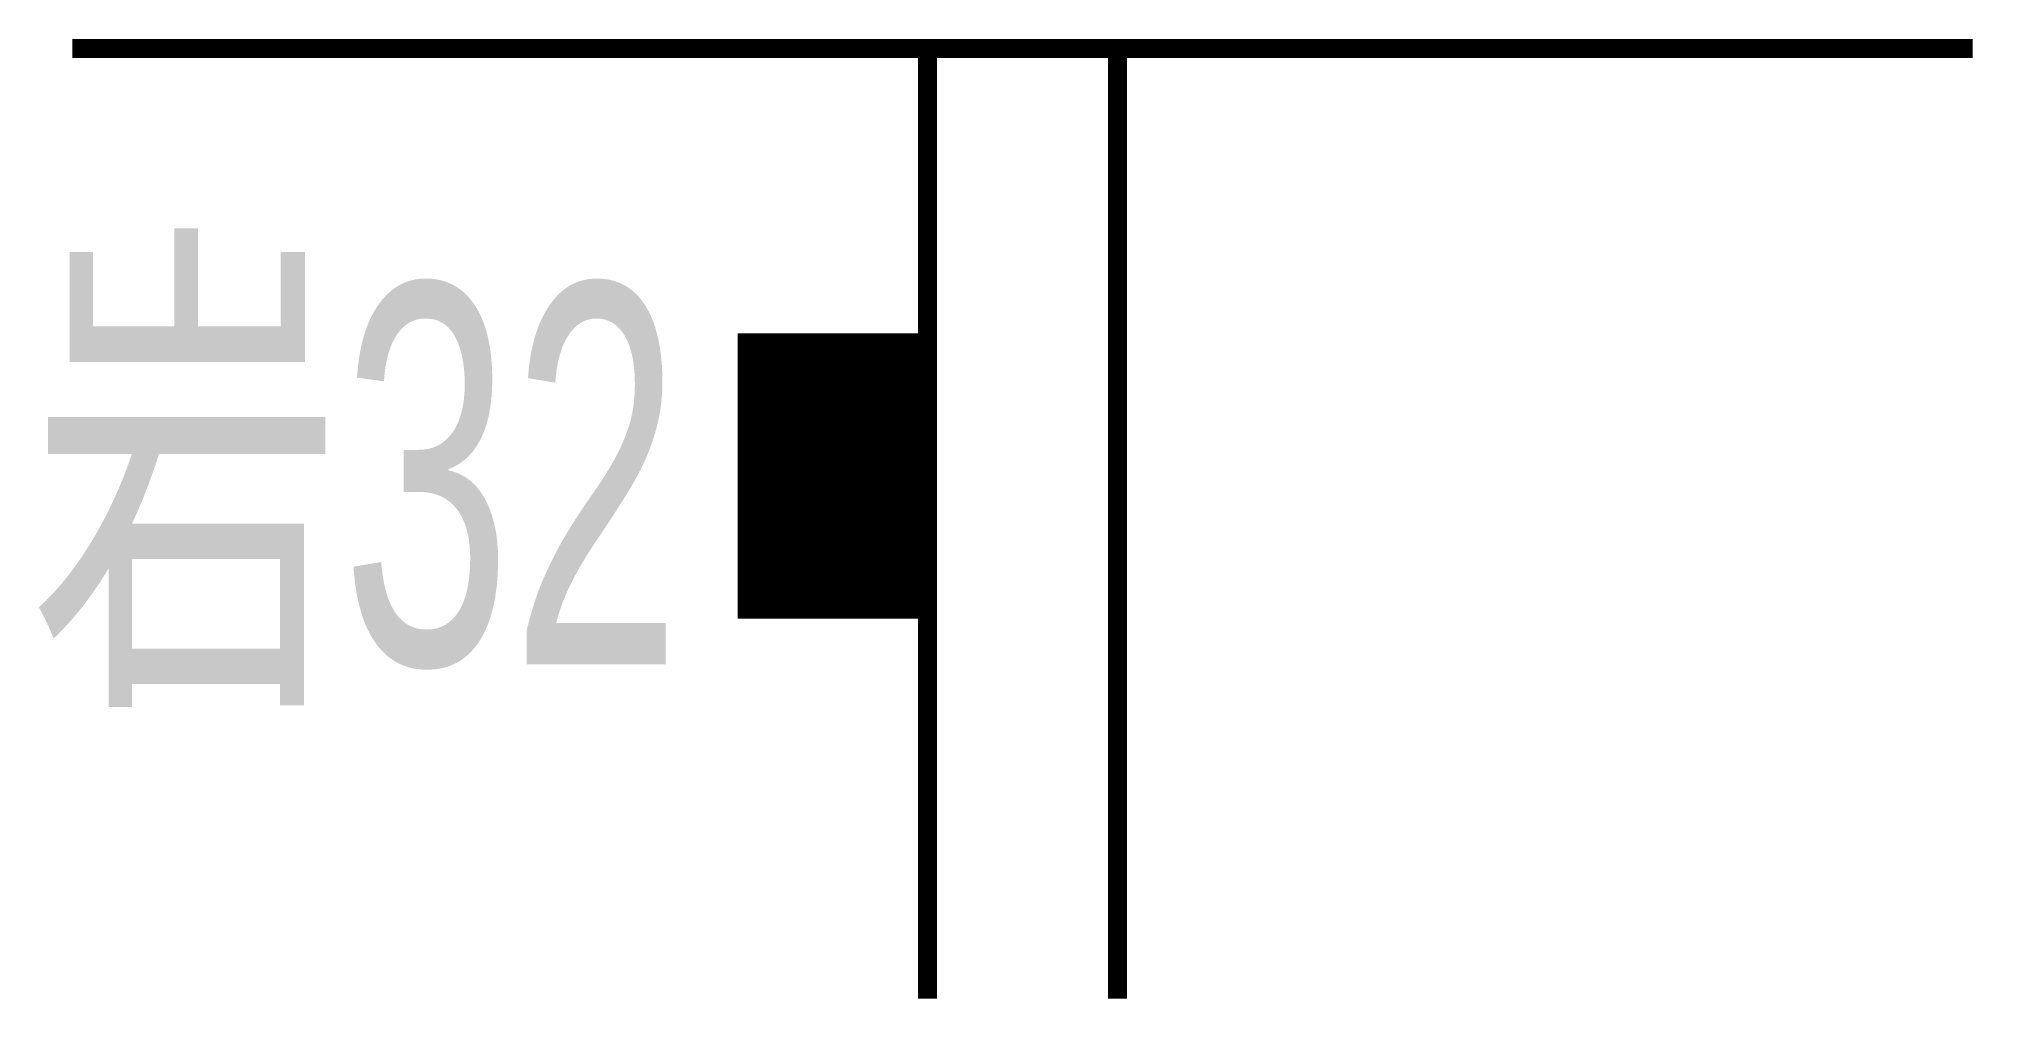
# Model space of a CAD drawing. Extents: x 2.9 to 13.2, y 0.9 to 6.
import ezdxf

# ---------------------------------------------------------------- set-up
doc = ezdxf.new("R2010")
doc.units = 0
doc.header["$MEASUREMENT"] = 0
doc.layers.get('0').update_dxf_attribs({"linetype": 'CONTINUOUS'})
doc.styles.add('LZ_FONTS_FS', font='hxm.ttf', dxfattribs={"width": 0.7})

msp = doc.modelspace()

# ---------------------------------------------------------------- linework, layer by layer
for points, const_width in [([(3.116, 5.966), (13.116, 5.966)], 0.1), ([(7.616, 5.966), (7.616, 0.966)], 0.1), ([(8.616, 5.966), (8.616, 0.966)], 0.1), ([(7.116, 4.466), (7.116, 2.966)], 1)]:
    msp.add_lwpolyline(points, dxfattribs=dict(const_width=const_width))

# ---------------------------------------------------------------- texts
at = {"style": 'LZ_FONTS_FS', "width": 0.6}
msp.add_text('岩32', height=2, dxfattribs=at).set_placement((2.897, 2.725))

doc.saveas('drawing.dxf')
